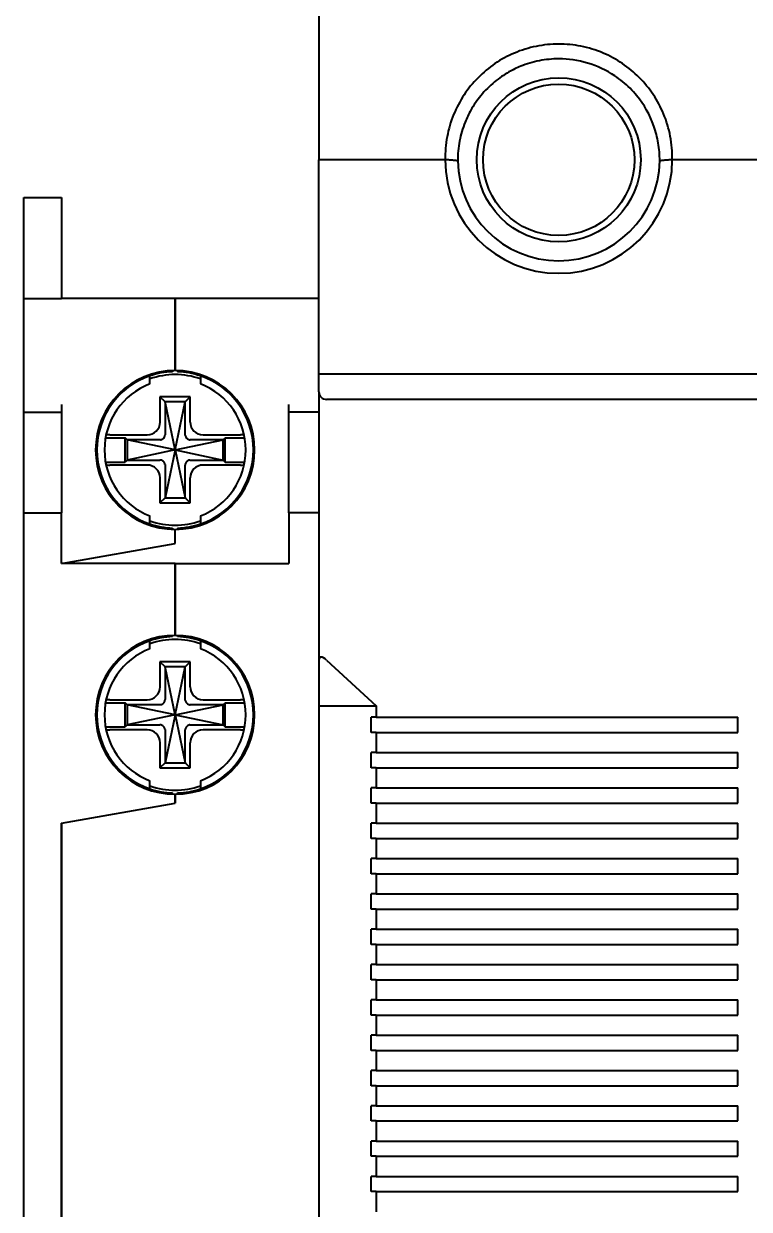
# Model space of a CAD drawing. Header units: millimetres. Extents: x 0 to 4752, y 0 to 3360.
# Drawn here: x 3916.89 to 3945.64, y 1178.23 to 1225.23 of the extents above; entities that cross this region are included whole.
import ezdxf

# ---------------------------------------------------------------- set-up
doc = ezdxf.new("R2010")
doc.units = ezdxf.units.MM
doc.header["$LTSCALE"] = 8
doc.layers.add('가시적인 것(ISO)', color=3, linetype='Continuous', lineweight=40)

msp = doc.modelspace()

# ---------------------------------------------------------------- linework, layer by layer
at = {"layer": '가시적인 것(ISO)'}
for p, q in [((3928.587, 1226.032), (3928.587, 1219.832)), ((3933.587, 1219.832), (3928.587, 1219.832)), ((3928.587, 1211.332), (3928.587, 1219.832)), ((3951.587, 1219.832), (3942.587, 1219.832)), ((3916.887, 1214.332), (3916.887, 1218.332)), ((3916.887, 1218.332), (3918.387, 1218.332)), ((3918.387, 1218.332), (3918.387, 1214.332)), ((3916.887, 1210.132), (3916.887, 1214.332)), ((3916.887, 1214.332), (3918.387, 1214.332)), ((3922.887, 1214.332), (3918.387, 1214.332)), ((3928.587, 1214.332), (3922.887, 1214.332)), ((3922.887, 1214.332), (3922.887, 1211.482)), ((3922.887, 1211.482), (3922.887, 1214.332)), ((3921.887, 1211.266), (3921.887, 1211.319)), ((3922.787, 1211.48), (3922.787, 1211.43)), ((3922.987, 1211.48), (3922.987, 1211.43)), ((3923.887, 1211.266), (3923.887, 1211.319)), ((3983.587, 1211.332), (3928.587, 1211.332)), ((3928.587, 1210.632), (3928.587, 1211.332)), ((3928.587, 1210.632), (3928.587, 1200.004)), ((3916.887, 1209.832), (3916.887, 1210.132)), ((3918.387, 1210.132), (3918.387, 1209.832)), ((3922.287, 1210.432), (3922.287, 1209.437)), ((3923.487, 1210.432), (3922.287, 1210.432)), ((3922.487, 1210.232), (3922.287, 1210.432)), ((3922.487, 1210.232), (3922.487, 1208.934)), ((3923.287, 1210.232), (3922.487, 1210.232)), ((3922.887, 1208.332), (3922.487, 1210.232)), ((3922.887, 1208.332), (3923.287, 1210.232)), ((3923.287, 1210.232), (3923.487, 1210.432)), ((3923.287, 1208.934), (3923.287, 1210.232)), ((3923.487, 1209.437), (3923.487, 1210.432)), ((3927.387, 1209.832), (3927.387, 1210.132)), ((3983.287, 1210.332), (3928.887, 1210.332)), ((3916.887, 1205.832), (3916.887, 1209.832)), ((3916.887, 1209.832), (3918.387, 1209.832)), ((3918.387, 1209.832), (3918.387, 1205.832)), ((3927.387, 1205.832), (3927.387, 1209.832)), ((3928.587, 1209.832), (3927.387, 1209.832)), ((3920.129, 1208.812), (3920.907, 1208.812)), ((3920.303, 1208.932), (3921.783, 1208.932)), ((3920.907, 1207.852), (3920.907, 1208.812)), ((3920.987, 1208.732), (3920.907, 1208.812)), ((3920.987, 1208.732), (3920.987, 1207.932)), ((3922.286, 1208.732), (3920.987, 1208.732)), ((3922.887, 1208.332), (3920.987, 1208.732)), ((3922.887, 1208.332), (3924.787, 1208.732)), ((3924.787, 1208.732), (3923.489, 1208.732)), ((3923.992, 1208.932), (3925.472, 1208.932)), ((3924.787, 1208.732), (3924.867, 1208.812)), ((3924.787, 1207.932), (3924.787, 1208.732)), ((3924.867, 1208.812), (3925.646, 1208.812)), ((3924.867, 1207.852), (3924.867, 1208.812)), ((3922.887, 1208.332), (3920.987, 1207.932)), ((3922.887, 1208.332), (3922.487, 1206.432)), ((3922.887, 1208.332), (3924.787, 1207.932)), ((3922.887, 1208.332), (3923.287, 1206.432)), ((3920.129, 1207.852), (3920.907, 1207.852)), ((3920.987, 1207.932), (3920.907, 1207.852)), ((3920.987, 1207.932), (3922.286, 1207.932)), ((3923.489, 1207.932), (3924.787, 1207.932)), ((3924.787, 1207.932), (3924.867, 1207.852)), ((3924.867, 1207.852), (3925.646, 1207.852)), ((3921.783, 1207.732), (3920.303, 1207.732)), ((3922.487, 1207.73), (3922.487, 1206.432)), ((3923.287, 1206.432), (3923.287, 1207.73)), ((3925.472, 1207.732), (3923.992, 1207.732)), ((3922.287, 1207.227), (3922.287, 1206.232)), ((3923.487, 1206.232), (3923.487, 1207.227)), ((3922.487, 1206.432), (3922.287, 1206.232)), ((3922.487, 1206.432), (3923.287, 1206.432)), ((3923.287, 1206.432), (3923.487, 1206.232)), ((3922.287, 1206.232), (3923.487, 1206.232)), ((3916.887, 1159.832), (3916.887, 1205.832)), ((3916.887, 1205.832), (3918.387, 1205.832)), ((3918.387, 1203.832), (3918.387, 1205.832)), ((3921.887, 1205.345), (3921.887, 1205.398)), ((3923.887, 1205.345), (3923.887, 1205.398)), ((3928.587, 1205.832), (3927.387, 1205.832)), ((3927.387, 1205.832), (3927.387, 1203.832)), ((3922.787, 1205.234), (3922.787, 1205.184)), ((3922.887, 1204.625), (3922.887, 1205.182)), ((3922.887, 1204.625), (3922.887, 1205.182)), ((3922.987, 1205.234), (3922.987, 1205.184)), ((3918.387, 1203.832), (3922.887, 1204.625)), ((3918.387, 1203.832), (3922.887, 1204.625)), ((3922.887, 1203.832), (3918.387, 1203.832)), ((3922.887, 1203.832), (3927.387, 1203.832)), ((3922.887, 1203.832), (3922.887, 1200.982)), ((3922.887, 1200.982), (3922.887, 1203.832)), ((3921.887, 1200.766), (3921.887, 1200.819)), ((3922.787, 1200.93), (3922.787, 1200.98)), ((3922.987, 1200.93), (3922.987, 1200.98)), ((3923.887, 1200.819), (3923.887, 1200.766)), ((3922.287, 1199.932), (3922.287, 1198.937)), ((3923.487, 1199.932), (3922.287, 1199.932)), ((3922.487, 1199.732), (3922.287, 1199.932)), ((3923.287, 1199.732), (3923.487, 1199.932)), ((3923.487, 1198.937), (3923.487, 1199.932)), ((3928.587, 1200.004), (3928.587, 1198.182)), ((3928.887, 1200.004), (3930.85, 1198.182)), ((3922.487, 1199.732), (3922.487, 1198.434)), ((3923.287, 1199.732), (3922.487, 1199.732)), ((3922.887, 1197.832), (3922.487, 1199.732)), ((3922.887, 1197.832), (3923.287, 1199.732)), ((3923.287, 1198.434), (3923.287, 1199.732)), ((3920.303, 1198.432), (3921.783, 1198.432)), ((3923.992, 1198.432), (3925.472, 1198.432)), ((3920.129, 1198.312), (3920.907, 1198.312)), ((3920.907, 1197.352), (3920.907, 1198.312)), ((3920.987, 1198.232), (3920.907, 1198.312)), ((3920.987, 1198.232), (3920.987, 1197.432)), ((3922.286, 1198.232), (3920.987, 1198.232)), ((3922.887, 1197.832), (3920.987, 1198.232)), ((3922.887, 1197.832), (3924.787, 1198.232)), ((3924.787, 1198.232), (3923.489, 1198.232)), ((3924.787, 1198.232), (3924.867, 1198.312)), ((3924.787, 1197.432), (3924.787, 1198.232)), ((3924.867, 1198.312), (3925.646, 1198.312)), ((3924.867, 1197.352), (3924.867, 1198.312)), ((3928.587, 1198.182), (3930.85, 1198.182)), ((3928.587, 1198.182), (3928.587, 1168.482)), ((3930.85, 1198.182), (3930.85, 1197.732)), ((3920.987, 1197.432), (3920.907, 1197.352)), ((3922.887, 1197.832), (3920.987, 1197.432)), ((3920.987, 1197.432), (3922.286, 1197.432)), ((3922.887, 1197.832), (3922.487, 1195.932)), ((3922.887, 1197.832), (3924.787, 1197.432)), ((3922.887, 1197.832), (3923.287, 1195.932)), ((3923.489, 1197.432), (3924.787, 1197.432)), ((3924.787, 1197.432), (3924.867, 1197.352)), ((3930.65, 1197.132), (3930.65, 1197.732)), ((3930.85, 1197.732), (3930.65, 1197.732)), ((3930.85, 1197.732), (3945.187, 1197.732)), ((3945.187, 1197.132), (3945.187, 1197.732)), ((3920.129, 1197.352), (3920.907, 1197.352)), ((3921.783, 1197.232), (3920.303, 1197.232)), ((3922.487, 1197.23), (3922.487, 1195.932)), ((3923.287, 1195.932), (3923.287, 1197.23)), ((3925.472, 1197.232), (3923.992, 1197.232)), ((3924.867, 1197.352), (3925.646, 1197.352)), ((3930.85, 1197.132), (3930.65, 1197.132)), ((3930.85, 1197.132), (3945.187, 1197.132)), ((3930.85, 1197.132), (3930.85, 1196.332)), ((3922.287, 1196.727), (3922.287, 1195.732)), ((3923.487, 1195.732), (3923.487, 1196.727)), ((3930.65, 1195.732), (3930.65, 1196.332)), ((3930.85, 1196.332), (3930.65, 1196.332)), ((3930.85, 1196.332), (3945.187, 1196.332)), ((3945.187, 1195.732), (3945.187, 1196.332)), ((3922.487, 1195.932), (3922.287, 1195.732)), ((3922.287, 1195.732), (3923.487, 1195.732)), ((3922.487, 1195.932), (3923.287, 1195.932)), ((3923.287, 1195.932), (3923.487, 1195.732)), ((3930.85, 1195.732), (3930.65, 1195.732)), ((3930.85, 1195.732), (3945.187, 1195.732)), ((3930.85, 1195.732), (3930.85, 1194.932)), ((3921.887, 1194.845), (3921.887, 1194.898)), ((3922.787, 1194.684), (3922.787, 1194.734)), ((3922.887, 1194.682), (3922.887, 1194.325)), ((3922.887, 1194.325), (3922.887, 1194.682)), ((3922.987, 1194.684), (3922.987, 1194.734)), ((3923.887, 1194.898), (3923.887, 1194.845)), ((3930.65, 1194.332), (3930.65, 1194.932)), ((3930.85, 1194.932), (3930.65, 1194.932)), ((3930.85, 1194.932), (3945.187, 1194.932)), ((3945.187, 1194.332), (3945.187, 1194.932)), ((3918.387, 1193.532), (3922.887, 1194.325)), ((3918.387, 1193.532), (3922.887, 1194.325)), ((3930.85, 1194.332), (3930.65, 1194.332)), ((3930.85, 1194.332), (3945.187, 1194.332)), ((3930.85, 1194.332), (3930.85, 1193.532)), ((3918.387, 1172.132), (3918.387, 1193.532)), ((3918.387, 1193.532), (3918.387, 1172.132)), ((3930.65, 1192.932), (3930.65, 1193.532)), ((3930.85, 1193.532), (3930.65, 1193.532)), ((3930.85, 1193.532), (3945.187, 1193.532)), ((3945.187, 1192.932), (3945.187, 1193.532)), ((3930.85, 1192.932), (3930.65, 1192.932)), ((3930.85, 1192.932), (3945.187, 1192.932)), ((3930.85, 1192.932), (3930.85, 1192.132)), ((3930.65, 1191.532), (3930.65, 1192.132)), ((3930.85, 1192.132), (3930.65, 1192.132)), ((3930.85, 1192.132), (3945.187, 1192.132)), ((3945.187, 1191.532), (3945.187, 1192.132)), ((3930.85, 1191.532), (3930.65, 1191.532)), ((3930.85, 1191.532), (3945.187, 1191.532)), ((3930.85, 1191.532), (3930.85, 1190.732)), ((3930.65, 1190.132), (3930.65, 1190.732)), ((3930.85, 1190.732), (3930.65, 1190.732)), ((3930.85, 1190.732), (3945.187, 1190.732)), ((3945.187, 1190.132), (3945.187, 1190.732)), ((3930.85, 1190.132), (3930.65, 1190.132)), ((3930.85, 1190.132), (3945.187, 1190.132)), ((3930.85, 1190.132), (3930.85, 1189.332)), ((3930.65, 1188.732), (3930.65, 1189.332)), ((3930.85, 1189.332), (3930.65, 1189.332)), ((3930.85, 1189.332), (3945.187, 1189.332)), ((3945.187, 1188.732), (3945.187, 1189.332)), ((3930.85, 1188.732), (3930.65, 1188.732)), ((3930.85, 1188.732), (3945.187, 1188.732)), ((3930.85, 1188.732), (3930.85, 1187.932)), ((3930.65, 1187.332), (3930.65, 1187.932)), ((3930.85, 1187.932), (3930.65, 1187.932)), ((3930.85, 1187.932), (3945.187, 1187.932)), ((3945.187, 1187.332), (3945.187, 1187.932)), ((3930.85, 1187.332), (3930.65, 1187.332)), ((3930.85, 1187.332), (3945.187, 1187.332)), ((3930.85, 1187.332), (3930.85, 1186.532)), ((3930.65, 1185.932), (3930.65, 1186.532)), ((3930.85, 1186.532), (3930.65, 1186.532)), ((3930.85, 1186.532), (3945.187, 1186.532)), ((3945.187, 1185.932), (3945.187, 1186.532)), ((3930.85, 1185.932), (3930.65, 1185.932)), ((3930.85, 1185.932), (3945.187, 1185.932)), ((3930.85, 1185.932), (3930.85, 1185.132)), ((3930.65, 1184.532), (3930.65, 1185.132)), ((3930.85, 1185.132), (3930.65, 1185.132)), ((3930.85, 1185.132), (3945.187, 1185.132)), ((3945.187, 1184.532), (3945.187, 1185.132)), ((3930.85, 1184.532), (3930.65, 1184.532)), ((3930.85, 1184.532), (3945.187, 1184.532)), ((3930.85, 1184.532), (3930.85, 1183.732)), ((3930.65, 1183.132), (3930.65, 1183.732)), ((3930.85, 1183.732), (3930.65, 1183.732)), ((3930.85, 1183.732), (3945.187, 1183.732)), ((3945.187, 1183.132), (3945.187, 1183.732)), ((3930.85, 1183.132), (3930.65, 1183.132)), ((3930.85, 1183.132), (3945.187, 1183.132)), ((3930.85, 1183.132), (3930.85, 1182.332)), ((3930.65, 1181.732), (3930.65, 1182.332)), ((3930.85, 1182.332), (3930.65, 1182.332)), ((3930.85, 1182.332), (3945.187, 1182.332)), ((3945.187, 1181.732), (3945.187, 1182.332)), ((3930.85, 1181.732), (3930.65, 1181.732)), ((3930.85, 1181.732), (3945.187, 1181.732)), ((3930.85, 1181.732), (3930.85, 1180.932)), ((3930.65, 1180.332), (3930.65, 1180.932)), ((3930.85, 1180.932), (3930.65, 1180.932)), ((3930.85, 1180.932), (3945.187, 1180.932)), ((3945.187, 1180.332), (3945.187, 1180.932)), ((3930.85, 1180.332), (3930.65, 1180.332)), ((3930.85, 1180.332), (3945.187, 1180.332)), ((3930.85, 1180.332), (3930.85, 1179.532)), ((3930.65, 1178.932), (3930.65, 1179.532)), ((3930.85, 1179.532), (3930.65, 1179.532)), ((3930.85, 1179.532), (3945.187, 1179.532)), ((3945.187, 1178.932), (3945.187, 1179.532)), ((3930.85, 1178.932), (3930.65, 1178.932)), ((3930.85, 1178.932), (3945.187, 1178.932)), ((3930.85, 1178.932), (3930.85, 1178.132))]:
    msp.add_line(p, q, dxfattribs=at)
for radius in [3.25, 3]:
    msp.add_circle((3938.087, 1219.832), radius, dxfattribs=at)
for centre, radius, start, end in [((3938.087, 1219.832), 4.5, 180, 0), ((3938.087, 1219.832), 4, 180.5574, 359.4428), ((3922.887, 1208.332), 3.15, 90, 270), ((3922.887, 1208.332), 3.1, 108.8191, 251.1809), ((3922.887, 1208.332), 3.1, 91.8486, 108.8191), ((3922.887, 1208.332), 2.986, 70.4332, 109.5668), ((3922.887, 1208.332), 3.15, 270, 90), ((3922.887, 1208.332), 3.1, 71.1809, 88.1514), ((3922.887, 1208.332), 3.1, 288.8191, 71.1809), ((3922.887, 1208.332), 2.8, 110.9248, 249.0752), ((3922.887, 1208.332), 2.8, 290.9248, 69.0752), ((3928.887, 1210.632), 0.3, 180, 270), ((3922.887, 1208.332), 2.986, 250.4332, 289.5668), ((3922.887, 1208.332), 3.1, 251.1809, 268.1514), ((3922.887, 1208.332), 3.1, 271.8486, 288.8191), ((3922.887, 1197.832), 3.15, 90, 270), ((3922.887, 1197.832), 3.1, 108.8191, 251.1809), ((3922.887, 1197.832), 3.1, 91.8486, 108.8191), ((3922.887, 1197.832), 2.986, 70.4332, 109.5668), ((3922.887, 1197.832), 3.15, 270, 90), ((3922.887, 1197.832), 3.1, 71.1809, 88.1514), ((3922.887, 1197.832), 3.1, 288.8191, 71.1809), ((3922.887, 1197.832), 2.8, 110.9248, 249.0752), ((3922.887, 1197.832), 2.8, 290.9248, 69.0752), ((3922.887, 1197.832), 2.986, 250.4332, 289.5668), ((3922.887, 1197.832), 3.1, 251.1809, 268.1514), ((3922.887, 1197.832), 3.1, 271.8486, 288.8191)]:
    msp.add_arc(centre, radius, start, end, dxfattribs=at)
for centre, major_axis, ratio, start_param, end_param in [((3921.749, 1209.471), (-0.393, 0.393), 0.939231, 2.387521, 3.895664), ((3924.026, 1209.471), (0.393, 0.393), 0.939231, 2.387521, 3.895664), ((3921.749, 1207.193), (-0.393, -0.393), 0.939231, 2.387521, 3.895664), ((3924.026, 1207.193), (0.393, -0.393), 0.939231, 2.387521, 3.895664), ((3928.887, 1199.725), (-0.26, 0.38), 0.39371, 5.234809, 6.805605), ((3921.749, 1198.971), (-0.393, 0.393), 0.939231, 2.387521, 3.895664), ((3924.026, 1198.971), (0.393, 0.393), 0.939231, 2.387521, 3.895664), ((3921.749, 1196.693), (-0.393, -0.393), 0.939231, 2.387521, 3.895664), ((3924.026, 1196.693), (0.393, -0.393), 0.939231, 2.387521, 3.895664)]:
    msp.add_ellipse(centre, major_axis=major_axis, ratio=ratio, start_param=start_param, end_param=end_param, dxfattribs=at)
for points, knots in [([(3938.087, 1224.419), (3937.786, 1224.419), (3937.485, 1224.388), (3936.895, 1224.268), (3936.606, 1224.179), (3935.789, 1223.832), (3935.302, 1223.5), (3934.474, 1222.666), (3934.147, 1222.17), (3933.807, 1221.34), (3933.72, 1221.046), (3933.608, 1220.444), (3933.582, 1220.138), (3933.588, 1219.832)], [0.0000171, 0.0000171, 0.0000171, 0.0000171, 0.0905045, 0.0905045, 0.1813819, 0.1813819, 0.3586453, 0.3586453, 0.5384374, 0.5384374, 0.6319629, 0.6319629, 0.7250417, 0.7250417, 0.7250417, 0.7250417]), ([(3942.587, 1219.832), (3942.593, 1220.144), (3942.566, 1220.456), (3942.45, 1221.067), (3942.36, 1221.366), (3942.016, 1222.189), (3941.69, 1222.678), (3940.869, 1223.504), (3940.381, 1223.835), (3939.56, 1224.182), (3939.268, 1224.272), (3938.679, 1224.389), (3938.383, 1224.419), (3938.087, 1224.419)], [0.0000644, 0.0000644, 0.0000644, 0.0000644, 0.0951795, 0.0951795, 0.1899794, 0.1899794, 0.3672987, 0.3672987, 0.5442291, 0.5442291, 0.6366703, 0.6366703, 0.7264459, 0.7264459, 0.7264459, 0.7264459]), ([(3938.087, 1223.832), (3937.83, 1223.832), (3937.572, 1223.807), (3937.066, 1223.708), (3936.819, 1223.634), (3936.42, 1223.472), (3936.265, 1223.397), (3935.915, 1223.199), (3935.725, 1223.068), (3935.447, 1222.84), (3935.351, 1222.752), (3935.167, 1222.569), (3935.08, 1222.472), (3934.85, 1222.192), (3934.718, 1222.001), (3934.518, 1221.647), (3934.443, 1221.489), (3934.279, 1221.084), (3934.205, 1220.831), (3934.108, 1220.316), (3934.085, 1220.055), (3934.088, 1219.793)], [-0.6388449, -0.6388449, -0.6388449, -0.6388449, -0.5615121, -0.5615121, -0.4839833, -0.4839833, -0.4321306, -0.4321306, -0.3626563, -0.3626563, -0.3233942, -0.3233942, -0.2839658, -0.2839658, -0.2134173, -0.2134173, -0.1601958, -0.1601958, -0.0800794, -0.0800794, -0.0000049, -0.0000049, -0.0000049, -0.0000049]), ([(3942.087, 1219.793), (3942.09, 1220.027), (3942.071, 1220.261), (3941.994, 1220.722), (3941.936, 1220.948), (3941.702, 1221.607), (3941.471, 1222.017), (3941.09, 1222.478), (3941.003, 1222.574), (3940.727, 1222.849), (3940.525, 1223.014), (3939.977, 1223.38), (3939.612, 1223.552), (3938.858, 1223.776), (3938.473, 1223.832), (3938.087, 1223.832)], [-0.63857, -0.63857, -0.63857, -0.63857, -0.5670702, -0.5670702, -0.4959389, -0.4959389, -0.3540667, -0.3540667, -0.3148214, -0.3148214, -0.2362678, -0.2362678, -0.1157937, -0.1157937, -0.0000154, -0.0000154, -0.0000154, -0.0000154]), ([(3934.088, 1219.793), (3934.033, 1219.798), (3933.923, 1219.808), (3933.756, 1219.825), (3933.644, 1219.828), (3933.588, 1219.832)], [0.0000107, 0.0000107, 0.0000107, 0.0000107, 0.3333333, 0.6666667, 0.9999943, 0.9999943, 0.9999943, 0.9999943]), ([(3942.587, 1219.832), (3942.531, 1219.828), (3942.419, 1219.825), (3942.252, 1219.808), (3942.142, 1219.798), (3942.087, 1219.793)], [0.0000082, 0.0000082, 0.0000082, 0.0000082, 0.3333333, 0.6666667, 0.9999891, 0.9999891, 0.9999891, 0.9999891]), ([(3920.303, 1208.932), (3920.265, 1208.932), (3920.22, 1208.931), (3920.174, 1208.929), (3920.163, 1208.929), (3920.152, 1208.928)], [-0.04536887, -0.04536887, -0.04536887, -0.04536887, -0.03388591, -0.03388591, -0.03039823, -0.03039823, -0.03039823, -0.03039823]), ([(3922.31, 1208.734), (3922.312, 1208.734), (3922.314, 1208.734), (3922.336, 1208.738), (3922.357, 1208.745), (3922.395, 1208.765), (3922.412, 1208.779), (3922.441, 1208.807), (3922.454, 1208.825), (3922.474, 1208.863), (3922.481, 1208.883), (3922.485, 1208.905), (3922.486, 1208.907), (3922.486, 1208.91)], [0.01709808, 0.01709808, 0.01709808, 0.01709808, 0.01777381, 0.01777381, 0.02384946, 0.02384946, 0.02992512, 0.02992512, 0.03600078, 0.03600078, 0.04207644, 0.04207644, 0.04275217, 0.04275217, 0.04275217, 0.04275217]), ([(3923.289, 1208.91), (3923.289, 1208.907), (3923.29, 1208.905), (3923.294, 1208.883), (3923.301, 1208.863), (3923.321, 1208.825), (3923.334, 1208.807), (3923.363, 1208.779), (3923.38, 1208.765), (3923.418, 1208.745), (3923.439, 1208.738), (3923.461, 1208.734), (3923.463, 1208.734), (3923.465, 1208.734)], [-0.22101525, -0.22101525, -0.22101525, -0.22101525, -0.22033952, -0.22033952, -0.21426387, -0.21426387, -0.20818821, -0.20818821, -0.20211255, -0.20211255, -0.19603689, -0.19603689, -0.19536116, -0.19536116, -0.19536116, -0.19536116]), ([(3925.623, 1208.928), (3925.612, 1208.929), (3925.601, 1208.929), (3925.555, 1208.931), (3925.51, 1208.932), (3925.472, 1208.932)], [-0.14993013, -0.14993013, -0.14993013, -0.14993013, -0.14644246, -0.14644246, -0.1349595, -0.1349595, -0.1349595, -0.1349595]), ([(3922.486, 1207.754), (3922.486, 1207.756), (3922.485, 1207.759), (3922.481, 1207.78), (3922.474, 1207.801), (3922.454, 1207.839), (3922.441, 1207.857), (3922.412, 1207.885), (3922.395, 1207.899), (3922.357, 1207.919), (3922.336, 1207.926), (3922.314, 1207.93), (3922.312, 1207.93), (3922.31, 1207.93)], [-0.22101525, -0.22101525, -0.22101525, -0.22101525, -0.22033952, -0.22033952, -0.21426387, -0.21426387, -0.20818821, -0.20818821, -0.20211255, -0.20211255, -0.19603689, -0.19603689, -0.19536116, -0.19536116, -0.19536116, -0.19536116]), ([(3923.465, 1207.93), (3923.463, 1207.93), (3923.461, 1207.93), (3923.439, 1207.926), (3923.418, 1207.919), (3923.38, 1207.899), (3923.363, 1207.885), (3923.334, 1207.857), (3923.321, 1207.839), (3923.301, 1207.801), (3923.294, 1207.78), (3923.29, 1207.759), (3923.289, 1207.756), (3923.289, 1207.754)], [0.01709808, 0.01709808, 0.01709808, 0.01709808, 0.01777381, 0.01777381, 0.02384946, 0.02384946, 0.02992512, 0.02992512, 0.03600078, 0.03600078, 0.04207644, 0.04207644, 0.04275217, 0.04275217, 0.04275217, 0.04275217]), ([(3920.152, 1207.736), (3920.163, 1207.735), (3920.174, 1207.735), (3920.22, 1207.733), (3920.265, 1207.732), (3920.303, 1207.732)], [-0.14993013, -0.14993013, -0.14993013, -0.14993013, -0.14644246, -0.14644246, -0.1349595, -0.1349595, -0.1349595, -0.1349595]), ([(3925.472, 1207.732), (3925.51, 1207.732), (3925.555, 1207.733), (3925.601, 1207.735), (3925.612, 1207.735), (3925.623, 1207.736)], [-0.04536887, -0.04536887, -0.04536887, -0.04536887, -0.03388591, -0.03388591, -0.03039823, -0.03039823, -0.03039823, -0.03039823]), ([(3920.303, 1198.432), (3920.265, 1198.432), (3920.22, 1198.431), (3920.174, 1198.429), (3920.163, 1198.429), (3920.152, 1198.428)], [-0.04536887, -0.04536887, -0.04536887, -0.04536887, -0.03388591, -0.03388591, -0.03039823, -0.03039823, -0.03039823, -0.03039823]), ([(3922.31, 1198.234), (3922.312, 1198.234), (3922.314, 1198.234), (3922.336, 1198.238), (3922.357, 1198.245), (3922.395, 1198.265), (3922.412, 1198.279), (3922.441, 1198.307), (3922.454, 1198.325), (3922.474, 1198.363), (3922.481, 1198.383), (3922.485, 1198.405), (3922.486, 1198.407), (3922.486, 1198.41)], [0.01709808, 0.01709808, 0.01709808, 0.01709808, 0.01777381, 0.01777381, 0.02384946, 0.02384946, 0.02992512, 0.02992512, 0.03600078, 0.03600078, 0.04207644, 0.04207644, 0.04275217, 0.04275217, 0.04275217, 0.04275217]), ([(3923.289, 1198.41), (3923.289, 1198.407), (3923.29, 1198.405), (3923.294, 1198.383), (3923.301, 1198.363), (3923.321, 1198.325), (3923.334, 1198.307), (3923.363, 1198.279), (3923.38, 1198.265), (3923.418, 1198.245), (3923.439, 1198.238), (3923.461, 1198.234), (3923.463, 1198.234), (3923.465, 1198.234)], [-0.22101525, -0.22101525, -0.22101525, -0.22101525, -0.22033952, -0.22033952, -0.21426387, -0.21426387, -0.20818821, -0.20818821, -0.20211255, -0.20211255, -0.19603689, -0.19603689, -0.19536116, -0.19536116, -0.19536116, -0.19536116]), ([(3925.623, 1198.428), (3925.612, 1198.429), (3925.601, 1198.429), (3925.555, 1198.431), (3925.51, 1198.432), (3925.472, 1198.432)], [-0.14993013, -0.14993013, -0.14993013, -0.14993013, -0.14644246, -0.14644246, -0.1349595, -0.1349595, -0.1349595, -0.1349595]), ([(3922.486, 1197.254), (3922.486, 1197.256), (3922.485, 1197.259), (3922.481, 1197.28), (3922.474, 1197.301), (3922.454, 1197.339), (3922.441, 1197.357), (3922.412, 1197.385), (3922.395, 1197.399), (3922.357, 1197.419), (3922.336, 1197.426), (3922.314, 1197.43), (3922.312, 1197.43), (3922.31, 1197.43)], [-0.22101525, -0.22101525, -0.22101525, -0.22101525, -0.22033952, -0.22033952, -0.21426387, -0.21426387, -0.20818821, -0.20818821, -0.20211255, -0.20211255, -0.19603689, -0.19603689, -0.19536116, -0.19536116, -0.19536116, -0.19536116]), ([(3923.465, 1197.43), (3923.463, 1197.43), (3923.461, 1197.43), (3923.439, 1197.426), (3923.418, 1197.419), (3923.38, 1197.399), (3923.363, 1197.385), (3923.334, 1197.357), (3923.321, 1197.339), (3923.301, 1197.301), (3923.294, 1197.28), (3923.29, 1197.259), (3923.289, 1197.256), (3923.289, 1197.254)], [0.01709808, 0.01709808, 0.01709808, 0.01709808, 0.01777381, 0.01777381, 0.02384946, 0.02384946, 0.02992512, 0.02992512, 0.03600078, 0.03600078, 0.04207644, 0.04207644, 0.04275217, 0.04275217, 0.04275217, 0.04275217]), ([(3920.152, 1197.236), (3920.163, 1197.235), (3920.174, 1197.235), (3920.22, 1197.233), (3920.265, 1197.232), (3920.303, 1197.232)], [-0.14993013, -0.14993013, -0.14993013, -0.14993013, -0.14644246, -0.14644246, -0.1349595, -0.1349595, -0.1349595, -0.1349595]), ([(3925.472, 1197.232), (3925.51, 1197.232), (3925.555, 1197.233), (3925.601, 1197.235), (3925.612, 1197.235), (3925.623, 1197.236)], [-0.04536887, -0.04536887, -0.04536887, -0.04536887, -0.03388591, -0.03388591, -0.03039823, -0.03039823, -0.03039823, -0.03039823])]:
    msp.add_open_spline(points, degree=3, knots=knots, dxfattribs=at)
for points in [[(3921.887, 1210.947), (3921.887, 1210.982), (3921.887, 1211.053), (3921.887, 1211.159), (3921.887, 1211.23), (3921.887, 1211.266)], [(3923.887, 1211.266), (3923.887, 1211.23), (3923.887, 1211.159), (3923.887, 1211.053), (3923.887, 1210.982), (3923.887, 1210.947)], [(3922.31, 1208.734), (3922.302, 1208.732), (3922.294, 1208.732), (3922.286, 1208.732)], [(3922.486, 1208.91), (3922.487, 1208.918), (3922.487, 1208.926), (3922.487, 1208.934)], [(3923.289, 1208.91), (3923.288, 1208.918), (3923.287, 1208.926), (3923.287, 1208.934)], [(3923.465, 1208.734), (3923.473, 1208.732), (3923.481, 1208.732), (3923.489, 1208.732)], [(3922.31, 1207.93), (3922.302, 1207.931), (3922.294, 1207.932), (3922.286, 1207.932)], [(3922.486, 1207.754), (3922.487, 1207.746), (3922.487, 1207.738), (3922.487, 1207.73)], [(3923.289, 1207.754), (3923.288, 1207.746), (3923.287, 1207.738), (3923.287, 1207.73)], [(3923.465, 1207.93), (3923.473, 1207.931), (3923.481, 1207.932), (3923.489, 1207.932)], [(3921.887, 1205.398), (3921.887, 1205.433), (3921.887, 1205.505), (3921.887, 1205.611), (3921.887, 1205.682), (3921.887, 1205.717)], [(3923.887, 1205.717), (3923.887, 1205.682), (3923.887, 1205.611), (3923.887, 1205.505), (3923.887, 1205.433), (3923.887, 1205.398)], [(3921.887, 1200.447), (3921.887, 1200.482), (3921.887, 1200.553), (3921.887, 1200.659), (3921.887, 1200.73), (3921.887, 1200.766)], [(3923.887, 1200.766), (3923.887, 1200.73), (3923.887, 1200.659), (3923.887, 1200.553), (3923.887, 1200.482), (3923.887, 1200.447)], [(3922.486, 1198.41), (3922.487, 1198.418), (3922.487, 1198.426), (3922.487, 1198.434)], [(3923.289, 1198.41), (3923.288, 1198.418), (3923.287, 1198.426), (3923.287, 1198.434)], [(3922.31, 1198.234), (3922.302, 1198.232), (3922.294, 1198.232), (3922.286, 1198.232)], [(3923.465, 1198.234), (3923.473, 1198.232), (3923.481, 1198.232), (3923.489, 1198.232)], [(3922.31, 1197.43), (3922.302, 1197.431), (3922.294, 1197.432), (3922.286, 1197.432)], [(3923.465, 1197.43), (3923.473, 1197.431), (3923.481, 1197.432), (3923.489, 1197.432)], [(3922.486, 1197.254), (3922.487, 1197.246), (3922.487, 1197.238), (3922.487, 1197.23)], [(3923.289, 1197.254), (3923.288, 1197.246), (3923.287, 1197.238), (3923.287, 1197.23)], [(3921.887, 1194.898), (3921.887, 1194.933), (3921.887, 1195.005), (3921.887, 1195.111), (3921.887, 1195.182), (3921.887, 1195.217)], [(3923.887, 1195.217), (3923.887, 1195.182), (3923.887, 1195.111), (3923.887, 1195.005), (3923.887, 1194.933), (3923.887, 1194.898)]]:
    msp.add_open_spline(points, degree=3, dxfattribs=at)

doc.saveas('drawing.dxf')
